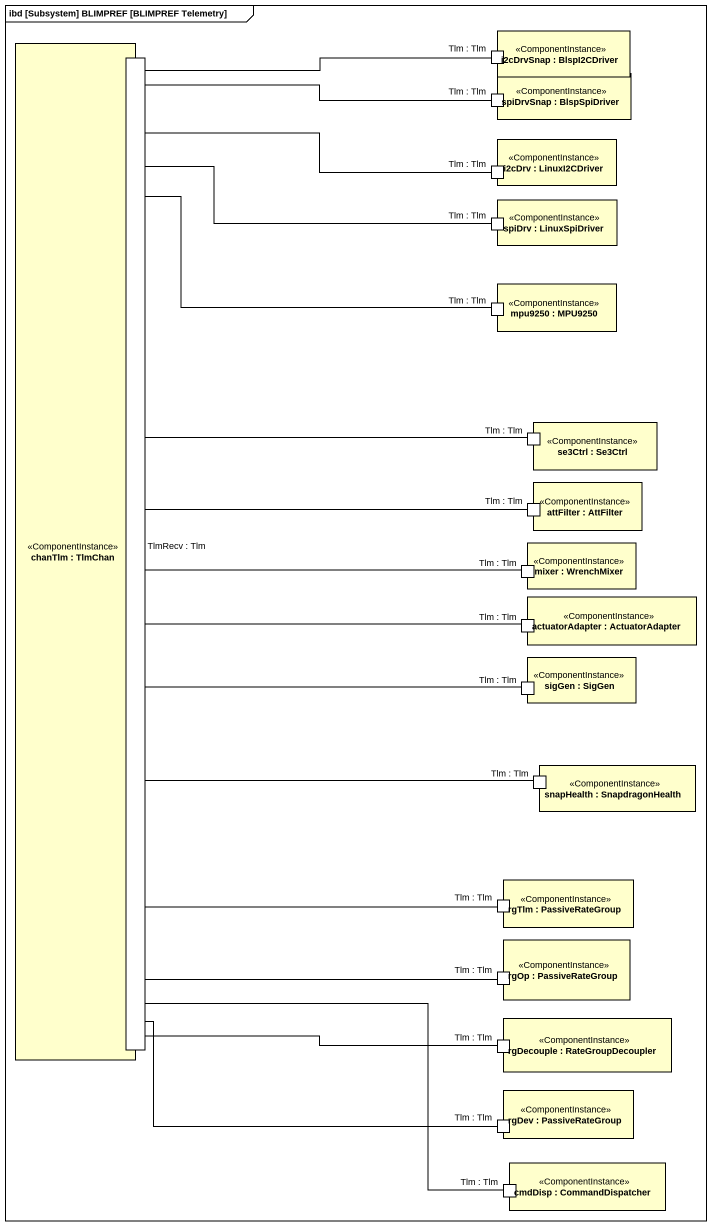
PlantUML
@startuml
mainframe ibd [Subsystem] BLIMPREF [BLIMPREF Telemetry]
rectangle "i2cDrvSnap : BlspI2CDriver" as i2cDrvSnap <<ComponentInstance>> {
  port "Tlm : Tlm" as Tlm_Tlm
}
rectangle "chanTlm : TlmChan" as chanTlm <<ComponentInstance>> {
  port "TlmRecv : Tlm" as TlmRecv_Tlm
}
rectangle "spiDrvSnap : BlspSpiDriver" as spiDrvSnap <<ComponentInstance>> {
  port "Tlm : Tlm" as Tlm_Tlm_2
}
rectangle "i2cDrv : LinuxI2CDriver" as i2cDrv <<ComponentInstance>> {
  port "Tlm : Tlm" as Tlm_Tlm_3
}
rectangle "spiDrv : LinuxSpiDriver" as spiDrv <<ComponentInstance>> {
  port "Tlm : Tlm" as Tlm_Tlm_4
}
rectangle "mpu9250 : MPU9250" as mpu9250 <<ComponentInstance>> {
  port "Tlm : Tlm" as Tlm_Tlm_5
}
rectangle "se3Ctrl : Se3Ctrl" as se3Ctrl <<ComponentInstance>> {
  port "Tlm : Tlm" as Tlm_Tlm_6
}
rectangle "attFilter : AttFilter" as attFilter <<ComponentInstance>> {
  port "Tlm : Tlm" as Tlm_Tlm_7
}
rectangle "mixer : WrenchMixer" as mixer <<ComponentInstance>> {
  port "Tlm : Tlm" as Tlm_Tlm_8
}
rectangle "actuatorAdapter : ActuatorAdapter" as actuatorAdapter <<ComponentInstance>> {
  port "Tlm : Tlm" as Tlm_Tlm_9
}
rectangle "sigGen : SigGen" as sigGen <<ComponentInstance>> {
  port "Tlm : Tlm" as Tlm_Tlm_10
}
rectangle "snapHealth : SnapdragonHealth" as snapHealth <<ComponentInstance>> {
  port "Tlm : Tlm" as Tlm_Tlm_11
}
rectangle "rgTlm : PassiveRateGroup" as rgTlm <<ComponentInstance>> {
  port "Tlm : Tlm" as Tlm_Tlm_12
}
rectangle "rgOp : PassiveRateGroup" as rgOp <<ComponentInstance>> {
  port "Tlm : Tlm" as Tlm_Tlm_13
}
rectangle "rgDecouple : RateGroupDecoupler" as rgDecouple <<ComponentInstance>> {
  port "Tlm : Tlm" as Tlm_Tlm_14
}
rectangle "rgDev : PassiveRateGroup" as rgDev <<ComponentInstance>> {
  port "Tlm : Tlm" as Tlm_Tlm_15
}
rectangle "cmdDisp : CommandDispatcher" as cmdDisp <<ComponentInstance>> {
  port "Tlm : Tlm" as Tlm_Tlm_16
}
Tlm_Tlm -- TlmRecv_Tlm
Tlm_Tlm_2 -- TlmRecv_Tlm
Tlm_Tlm_3 -- TlmRecv_Tlm
Tlm_Tlm_4 -- TlmRecv_Tlm
Tlm_Tlm_5 -- TlmRecv_Tlm
Tlm_Tlm_6 -left- TlmRecv_Tlm
Tlm_Tlm_7 -left- TlmRecv_Tlm
Tlm_Tlm_8 -left- TlmRecv_Tlm
Tlm_Tlm_9 -left- TlmRecv_Tlm
Tlm_Tlm_10 -left- TlmRecv_Tlm
Tlm_Tlm_11 -left- TlmRecv_Tlm
Tlm_Tlm_12 -up- TlmRecv_Tlm
Tlm_Tlm_13 -up- TlmRecv_Tlm
Tlm_Tlm_14 -up- TlmRecv_Tlm
Tlm_Tlm_15 -up- TlmRecv_Tlm
Tlm_Tlm_16 -up- TlmRecv_Tlm
@enduml
